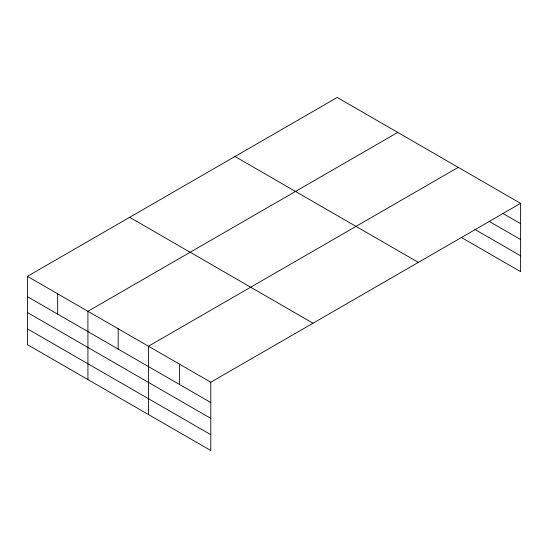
<?xml version="1.0" encoding="UTF-8"?>
<svg xmlns="http://www.w3.org/2000/svg" width="548" height="548" viewBox="0 0 548 548"><rect width="100%" height="100%" fill="white"/><g stroke="black" fill="none" stroke-linecap="round" stroke-linejoin="round"><path stroke-width="0.82" d="M520.6 203.356L337.212 97.476L27.4 276.343L27.4 344.644L210.788 450.525L210.788 382.223L520.6 203.356L520.6 271.657L461.149 237.332M397.732 132.417L87.92 311.285L87.92 379.586M458.244 167.359L148.44 346.226L148.44 414.528M502.475 213.213L520.6 223.68M489.426 221.515L520.6 239.51M474.924 229.454L520.6 255.827M234.976 156.502L418.364 262.382M129.636 217.316L313.024 323.197M27.4 276.343L210.788 382.223M27.4 296.667L210.788 402.547M27.4 312.504L210.788 418.377M27.4 328.814L210.788 434.694M179.614 364.221L179.614 384.545M118.176 328.752L118.176 349.076M57.656 293.81L57.656 314.141"/></g></svg>
